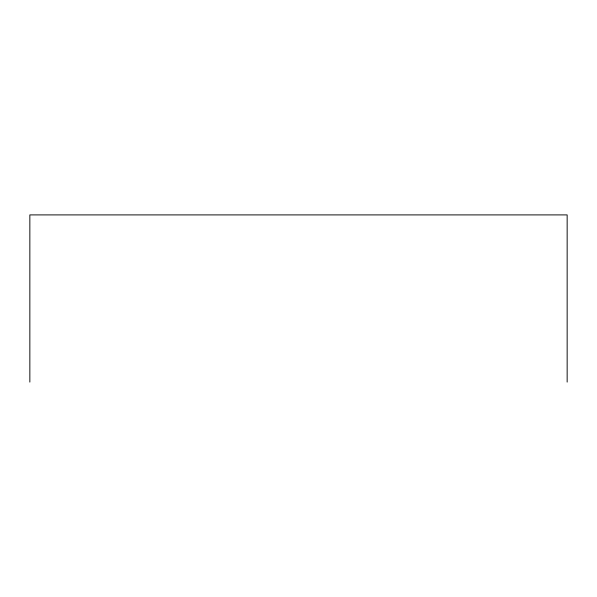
<?xml version="1.0" encoding="UTF-8"?>
<svg xmlns="http://www.w3.org/2000/svg" width="597" height="597" viewBox="0 0 597 597"><rect width="100%" height="100%" fill="white"/><g stroke="black" fill="none" stroke-linecap="round" stroke-linejoin="round"><path stroke-width="0.9" d="M567.15 382.095L567.15 214.905L29.85 214.905L29.85 382.095"/></g></svg>
